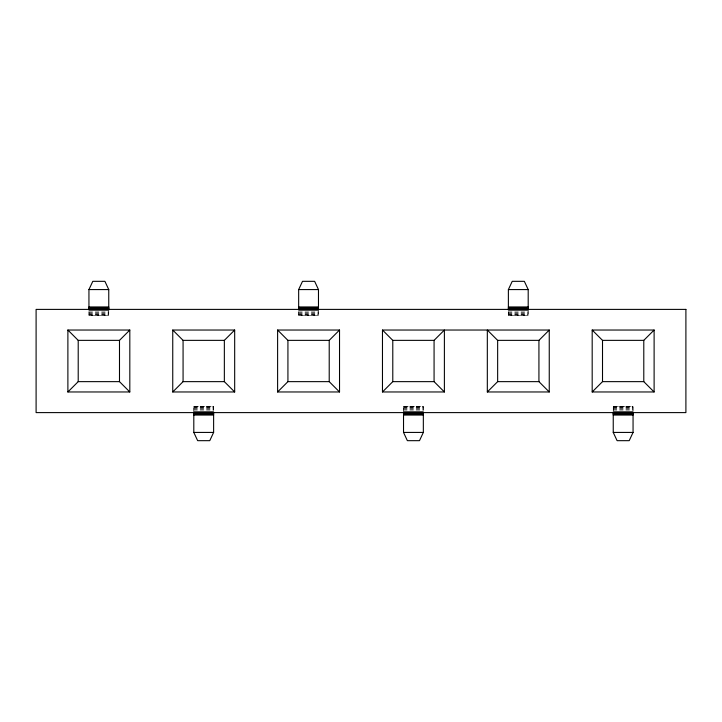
<?xml version="1.0" encoding="UTF-8"?>
<svg xmlns="http://www.w3.org/2000/svg" width="722" height="722" viewBox="0 0 722 722"><rect width="100%" height="100%" fill="white"/><g stroke="black" fill="none" stroke-linecap="round" stroke-linejoin="round"><path stroke-width="0.54" stroke-dasharray="3.61 2.71" d="M88.941 311.958L108.76 311.958M298.664 311.958L318.474 311.958M508.378 311.958L528.197 311.958M88.941 312.87L108.76 312.87M298.664 312.87L318.474 312.87M508.378 312.87L528.197 312.87M88.941 313.673L108.76 313.673M298.664 313.673L318.474 313.673M508.378 313.673L528.197 313.673M88.941 314.341L108.76 314.341M298.664 314.341L318.474 314.341M508.378 314.341L528.197 314.341M88.941 314.882L108.76 314.882M298.664 314.882L318.474 314.882M508.378 314.882L528.197 314.882M88.941 315.27L108.76 315.27M298.664 315.27L318.474 315.27M508.378 315.27L528.197 315.27M193.803 411.576L193.803 406.414L213.622 406.414L213.622 411.576M403.526 411.576L403.526 406.414L423.336 406.414L423.336 411.053M613.24 411.053L613.24 406.414L633.059 406.414L633.059 411.053M193.803 406.495L213.622 406.495M403.526 406.495L423.336 406.495M613.24 406.495L633.059 406.495M193.803 406.73L213.622 406.73M403.526 406.73L423.336 406.73M613.24 406.73L633.059 406.73M193.803 407.118L213.622 407.118M403.526 407.118L423.336 407.118M613.24 407.118L633.059 407.118M193.803 407.659L213.622 407.659M403.526 407.659L423.336 407.659M613.24 407.659L633.059 407.659M193.803 408.327L213.622 408.327M403.526 408.327L423.336 408.327M613.24 408.327L633.059 408.327M193.803 409.13L213.622 409.13M403.526 409.13L423.336 409.13M613.24 409.13L633.059 409.13M193.803 410.042L213.622 410.042M403.526 410.042L423.336 410.042M613.24 410.042L633.059 410.042M528.197 310.424L528.197 315.586L508.378 315.586L508.378 310.947M318.474 310.424L318.474 315.586L298.664 315.586L298.664 310.424M108.76 310.424L108.76 315.586L88.941 315.586L88.941 310.947"/><path stroke-width="1.08" d="M88.941 289.576L92.795 281.327L104.907 281.327L108.76 289.576L108.76 309.982L88.941 309.982L88.941 289.576L108.76 289.576M213.622 432.424L209.768 440.673L197.657 440.673L193.803 432.424L193.803 412.018L213.622 412.018L213.622 432.424L193.803 432.424M298.664 289.576L302.509 281.327L314.63 281.327L318.474 289.576L318.474 309.982L298.664 309.982L298.664 289.576L318.474 289.576M423.336 432.424L419.491 440.673L407.37 440.673L403.526 432.424L403.526 412.018L423.336 412.018L423.336 432.424L403.526 432.424M508.378 289.576L512.232 281.327L524.343 281.327L528.197 289.576L528.197 309.982L508.378 309.982L508.378 289.576L528.197 289.576M633.059 432.424L629.205 440.673L617.093 440.673L613.24 432.424L613.24 412.018L633.059 412.018L633.059 432.424L613.24 432.424M67.886 391.965L78.211 381.64L119.491 381.64L129.816 391.965L129.816 330.035L67.886 330.035L67.886 391.965L129.816 391.965M67.886 330.035L78.211 340.36L119.491 340.36L129.816 330.035M172.748 391.965L183.072 381.64L183.072 340.36L172.748 330.035L234.677 330.035L234.677 391.965L172.748 391.965L172.748 330.035M234.677 391.965L224.352 381.64L224.352 340.36L234.677 330.035M277.609 391.965L287.925 381.64L329.214 381.64L339.53 391.965L277.609 391.965L277.609 330.035L339.53 330.035L339.53 391.965M329.214 381.64L329.214 340.36L339.53 330.035M392.786 340.36L434.075 340.36L444.391 330.035L444.391 391.965L382.47 391.965L392.786 381.64L392.786 340.36L382.47 330.035L549.252 330.035L549.252 391.965L487.323 391.965L487.323 330.035L497.648 340.36L538.928 340.36L549.252 330.035M487.323 391.965L497.648 381.64L538.928 381.64L549.252 391.965M592.184 391.965L602.509 381.64L643.789 381.64L654.114 391.965L654.114 330.035L592.184 330.035L592.184 391.965L654.114 391.965M643.789 381.64L643.789 340.36L654.114 330.035M88.941 306.949L108.76 306.949M298.664 306.949L318.474 306.949M508.378 306.949L528.197 306.949M88.941 307.572L108.76 307.572M298.664 307.572L318.474 307.572M508.378 307.572L528.197 307.572M88.941 308.177L108.76 308.177M298.664 308.177L318.474 308.177M508.378 308.177L528.197 308.177M88.941 308.727L108.76 308.727M298.664 308.727L318.474 308.727M508.378 308.727L528.197 308.727M88.941 309.215L108.76 309.215M298.664 309.215L318.474 309.215M508.378 309.215L528.197 309.215M88.941 309.639L108.76 309.639M298.664 309.639L318.474 309.639M508.378 309.639L528.197 309.639M183.072 340.36L224.352 340.36M277.609 330.035L287.925 340.36L329.214 340.36M592.184 330.035L602.509 340.36L643.789 340.36M183.072 381.64L224.352 381.64M392.786 381.64L434.075 381.64L444.391 391.965M193.803 412.361L213.622 412.361M403.526 412.361L423.336 412.361M613.24 412.361L633.059 412.361M193.803 412.785L213.622 412.785M403.526 412.785L423.336 412.785M613.24 412.785L633.059 412.785M193.803 413.273L213.622 413.273M403.526 413.273L423.336 413.273M613.24 413.273L633.059 413.273M193.803 413.823L213.622 413.823M403.526 413.823L423.336 413.823M613.24 413.823L633.059 413.823M193.803 414.428L213.622 414.428M403.526 414.428L423.336 414.428M613.24 414.428L633.059 414.428M193.803 415.051L213.622 415.051M403.526 415.051L423.336 415.051M613.24 415.051L633.059 415.051M602.509 340.36L602.509 381.64M538.928 340.36L538.928 381.64M497.648 340.36L497.648 381.64M434.075 340.36L434.075 381.64M382.47 330.035L382.47 391.965M287.925 340.36L287.925 381.64M119.491 340.36L119.491 381.64M78.211 340.36L78.211 381.64M685.9 309.395L36.1 309.395L36.1 412.605L685.9 412.605L685.9 309.395"/></g></svg>
